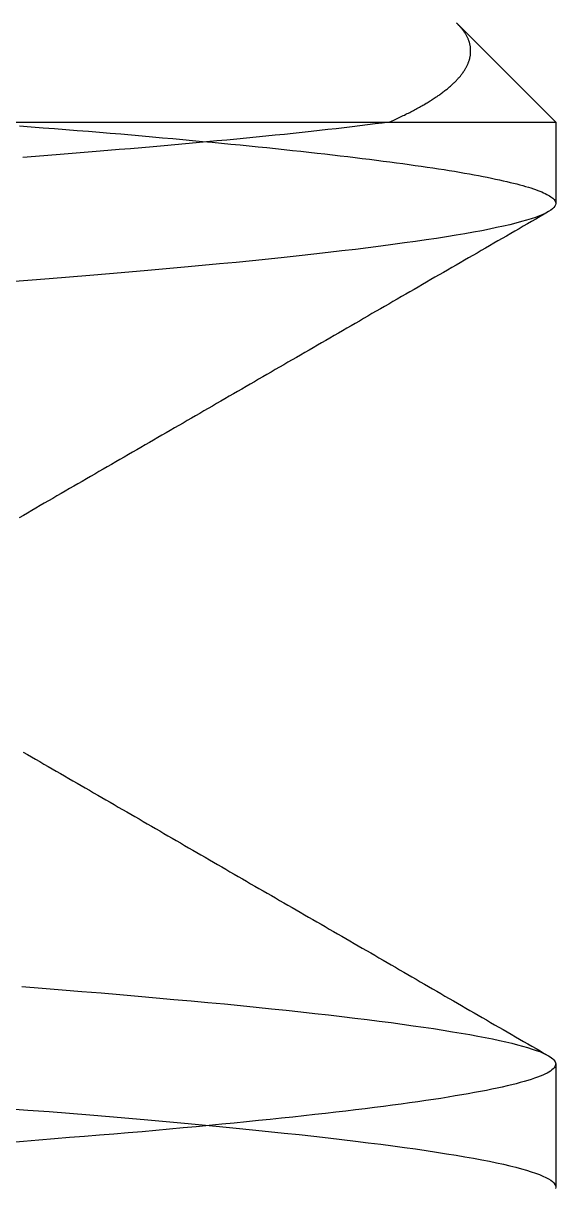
# Model space of a CAD drawing. Header units: millimetres. Extents: x 0 to 36.4, y -3.4 to 62.
# Drawn here: x 35.534 to 35.916, y 59.53 to 60.365 of the extents above; entities that cross this region are included whole.
import ezdxf

# ---------------------------------------------------------------- set-up
doc = ezdxf.new("R2010")
doc.units = ezdxf.units.MM

msp = doc.modelspace()

# ---------------------------------------------------------------- linework, layer by layer
at = {"color": 7, "linetype": 'Continuous'}
for p, q in [((35.8449, 60.3649), (35.8444, 60.3653)), ((35.8449, 60.3649), (35.84602, 60.36377)), ((35.8453, 60.3645), (35.8449, 60.3649)), ((35.8457, 60.364), (35.8453, 60.3645)), ((35.8461, 60.3636), (35.8457, 60.364)), ((35.84602, 60.36377), (35.9156, 60.2942)), ((35.8465, 60.3632), (35.8461, 60.3636)), ((35.8469, 60.3627), (35.8465, 60.3632)), ((35.8473, 60.3623), (35.8469, 60.3627)), ((35.8477, 60.3619), (35.8473, 60.3623)), ((35.848, 60.3614), (35.8477, 60.3619)), ((35.8484, 60.361), (35.848, 60.3614)), ((35.8487, 60.3606), (35.8484, 60.361)), ((35.849, 60.3601), (35.8487, 60.3606)), ((35.8494, 60.3597), (35.849, 60.3601)), ((35.8497, 60.3593), (35.8494, 60.3597)), ((35.85, 60.3589), (35.8497, 60.3593)), ((35.8503, 60.3584), (35.85, 60.3589)), ((35.8506, 60.358), (35.8503, 60.3584)), ((35.8508, 60.3576), (35.8506, 60.358)), ((35.8511, 60.3571), (35.8508, 60.3576)), ((35.8513, 60.3567), (35.8511, 60.3571)), ((35.8516, 60.3563), (35.8513, 60.3567)), ((35.8518, 60.3558), (35.8516, 60.3563)), ((35.852, 60.3554), (35.8518, 60.3558)), ((35.8523, 60.355), (35.852, 60.3554)), ((35.8525, 60.3545), (35.8523, 60.355)), ((35.8527, 60.3541), (35.8525, 60.3545)), ((35.8529, 60.3537), (35.8527, 60.3541)), ((35.853, 60.3532), (35.8529, 60.3537)), ((35.8532, 60.3528), (35.853, 60.3532)), ((35.8534, 60.3524), (35.8532, 60.3528)), ((35.8535, 60.3519), (35.8534, 60.3524)), ((35.8537, 60.3515), (35.8535, 60.3519)), ((35.8538, 60.3511), (35.8537, 60.3515)), ((35.8539, 60.3506), (35.8538, 60.3511)), ((35.854, 60.3502), (35.8539, 60.3506)), ((35.8541, 60.3498), (35.854, 60.3502)), ((35.8542, 60.3493), (35.8541, 60.3498)), ((35.8543, 60.3489), (35.8542, 60.3493)), ((35.8544, 60.3485), (35.8543, 60.3489)), ((35.8544, 60.348), (35.8544, 60.3485)), ((35.8545, 60.3476), (35.8544, 60.348)), ((35.8544, 60.3419), (35.8545, 60.3424)), ((35.8545, 60.3472), (35.8545, 60.3476)), ((35.8546, 60.3467), (35.8545, 60.3472)), ((35.8545, 60.3428), (35.8546, 60.3432)), ((35.8545, 60.3424), (35.8545, 60.3428)), ((35.8546, 60.3463), (35.8546, 60.3467)), ((35.8546, 60.3459), (35.8546, 60.3463)), ((35.8546, 60.3454), (35.8546, 60.3459)), ((35.8546, 60.345), (35.8546, 60.3454)), ((35.8546, 60.3446), (35.8546, 60.345)), ((35.8546, 60.3441), (35.8546, 60.3446)), ((35.8546, 60.3437), (35.8546, 60.3441)), ((35.8546, 60.3432), (35.8546, 60.3437)), ((35.8515, 60.3335), (35.8517, 60.3339)), ((35.8517, 60.3339), (35.8519, 60.3344)), ((35.8519, 60.3344), (35.8521, 60.3348)), ((35.8521, 60.3348), (35.8524, 60.3353)), ((35.8524, 60.3353), (35.8526, 60.3357)), ((35.8526, 60.3357), (35.8527, 60.3362)), ((35.8527, 60.3362), (35.8529, 60.3366)), ((35.8529, 60.3366), (35.8531, 60.3371)), ((35.8531, 60.3371), (35.8533, 60.3375)), ((35.8533, 60.3375), (35.8534, 60.338)), ((35.8534, 60.338), (35.8536, 60.3384)), ((35.8536, 60.3384), (35.8537, 60.3388)), ((35.8537, 60.3388), (35.8538, 60.3393)), ((35.8538, 60.3393), (35.8539, 60.3397)), ((35.8539, 60.3397), (35.854, 60.3402)), ((35.854, 60.3402), (35.8541, 60.3406)), ((35.8541, 60.3406), (35.8542, 60.341)), ((35.8542, 60.341), (35.8543, 60.3415)), ((35.8543, 60.3415), (35.8544, 60.3419)), ((35.8452, 60.325), (35.8456, 60.3254)), ((35.8456, 60.3254), (35.846, 60.3259)), ((35.846, 60.3259), (35.8464, 60.3263)), ((35.8464, 60.3263), (35.8468, 60.3268)), ((35.8468, 60.3268), (35.8472, 60.3272)), ((35.8472, 60.3272), (35.8475, 60.3277)), ((35.8475, 60.3277), (35.8479, 60.3281)), ((35.8479, 60.3281), (35.8482, 60.3286)), ((35.8482, 60.3286), (35.8486, 60.329)), ((35.8486, 60.329), (35.8489, 60.3295)), ((35.8489, 60.3295), (35.8492, 60.3299)), ((35.8492, 60.3299), (35.8495, 60.3304)), ((35.8495, 60.3304), (35.8498, 60.3308)), ((35.8498, 60.3308), (35.8501, 60.3313)), ((35.8501, 60.3313), (35.8504, 60.3317)), ((35.8504, 60.3317), (35.8507, 60.3322)), ((35.8507, 60.3322), (35.851, 60.3326)), ((35.851, 60.3326), (35.8512, 60.3331)), ((35.8512, 60.3331), (35.8515, 60.3335)), ((35.8362, 60.3168), (35.8368, 60.3173)), ((35.8368, 60.3173), (35.8373, 60.3177)), ((35.8373, 60.3177), (35.8379, 60.3182)), ((35.8379, 60.3182), (35.8385, 60.3186)), ((35.8385, 60.3186), (35.839, 60.3191)), ((35.839, 60.3191), (35.8395, 60.3196)), ((35.8395, 60.3196), (35.8401, 60.32)), ((35.8401, 60.32), (35.8406, 60.3205)), ((35.8406, 60.3205), (35.8411, 60.3209)), ((35.8411, 60.3209), (35.8416, 60.3214)), ((35.8416, 60.3214), (35.8421, 60.3218)), ((35.8421, 60.3218), (35.8425, 60.3223)), ((35.8425, 60.3223), (35.843, 60.3227)), ((35.843, 60.3227), (35.8435, 60.3232)), ((35.8435, 60.3232), (35.8439, 60.3236)), ((35.8439, 60.3236), (35.8444, 60.3241)), ((35.8444, 60.3241), (35.8448, 60.3245)), ((35.8448, 60.3245), (35.8452, 60.325)), ((35.8242, 60.3086), (35.8249, 60.309)), ((35.8249, 60.309), (35.8256, 60.3095)), ((35.8256, 60.3095), (35.8264, 60.31)), ((35.8264, 60.31), (35.8271, 60.3104)), ((35.8271, 60.3104), (35.8278, 60.3109)), ((35.8278, 60.3109), (35.8285, 60.3113)), ((35.8285, 60.3113), (35.8292, 60.3118)), ((35.8292, 60.3118), (35.8299, 60.3123)), ((35.8299, 60.3123), (35.8305, 60.3127)), ((35.8305, 60.3127), (35.8312, 60.3132)), ((35.8312, 60.3132), (35.8319, 60.3136)), ((35.8319, 60.3136), (35.8325, 60.3141)), ((35.8325, 60.3141), (35.8331, 60.3145)), ((35.8331, 60.3145), (35.8338, 60.315)), ((35.8338, 60.315), (35.8344, 60.3155)), ((35.8344, 60.3155), (35.835, 60.3159)), ((35.835, 60.3159), (35.8356, 60.3164)), ((35.8356, 60.3164), (35.8362, 60.3168)), ((35.8091, 60.3003), (35.81, 60.3007)), ((35.81, 60.3007), (35.8109, 60.3012)), ((35.8109, 60.3012), (35.8118, 60.3017)), ((35.8118, 60.3017), (35.8127, 60.3021)), ((35.8127, 60.3021), (35.8136, 60.3026)), ((35.8136, 60.3026), (35.8144, 60.303)), ((35.8144, 60.303), (35.8153, 60.3035)), ((35.8153, 60.3035), (35.8161, 60.304)), ((35.8161, 60.304), (35.817, 60.3044)), ((35.817, 60.3044), (35.8178, 60.3049)), ((35.8178, 60.3049), (35.8186, 60.3054)), ((35.8186, 60.3054), (35.8195, 60.3058)), ((35.8195, 60.3058), (35.8203, 60.3063)), ((35.8203, 60.3063), (35.8211, 60.3067)), ((35.8211, 60.3067), (35.8218, 60.3072)), ((35.8218, 60.3072), (35.8226, 60.3077)), ((35.8226, 60.3077), (35.8234, 60.3081)), ((35.8234, 60.3081), (35.8242, 60.3086)), ((35.4965, 60.2942), (35.79627, 60.2942)), ((35.7806, 60.2922), (35.7752, 60.2915)), ((35.786, 60.2929), (35.7806, 60.2922)), ((35.7912, 60.2935), (35.786, 60.2929)), ((35.7963, 60.2942), (35.7912, 60.2935)), ((35.79627, 60.2942), (35.9156, 60.2942)), ((35.7963, 60.2942), (35.7973, 60.2947)), ((35.7973, 60.2947), (35.7983, 60.2951)), ((35.7983, 60.2951), (35.7994, 60.2956)), ((35.7994, 60.2956), (35.8004, 60.2961)), ((35.8004, 60.2961), (35.8014, 60.2965)), ((35.8014, 60.2965), (35.8024, 60.297)), ((35.8024, 60.297), (35.8034, 60.2975)), ((35.8034, 60.2975), (35.8043, 60.2979)), ((35.8043, 60.2979), (35.8053, 60.2984)), ((35.8053, 60.2984), (35.8063, 60.2989)), ((35.8063, 60.2989), (35.8072, 60.2993)), ((35.8072, 60.2993), (35.8081, 60.2998)), ((35.8081, 60.2998), (35.8091, 60.3003)), ((35.9156, 60.2942), (35.9156, 60.2359)), ((35.5311, 60.2916), (35.5395, 60.2909)), ((35.5395, 60.2909), (35.5479, 60.2902)), ((35.5479, 60.2902), (35.5561, 60.2896)), ((35.5561, 60.2896), (35.5643, 60.2889)), ((35.5643, 60.2889), (35.5724, 60.2883)), ((35.5724, 60.2883), (35.5804, 60.2876)), ((35.5804, 60.2876), (35.5883, 60.287)), ((35.5883, 60.287), (35.5961, 60.2863)), ((35.5961, 60.2863), (35.6038, 60.2857)), ((35.6038, 60.2857), (35.6114, 60.285)), ((35.6114, 60.285), (35.6189, 60.2843)), ((35.6189, 60.2843), (35.6264, 60.2837)), ((35.6264, 60.2837), (35.6337, 60.283)), ((35.7077, 60.2841), (35.7008, 60.2834)), ((35.7144, 60.2848), (35.7077, 60.2841)), ((35.721, 60.2854), (35.7144, 60.2848)), ((35.7274, 60.2861), (35.721, 60.2854)), ((35.7338, 60.2868), (35.7274, 60.2861)), ((35.7401, 60.2875), (35.7338, 60.2868)), ((35.7462, 60.2882), (35.7401, 60.2875)), ((35.7522, 60.2888), (35.7462, 60.2882)), ((35.7581, 60.2895), (35.7522, 60.2888)), ((35.7639, 60.2902), (35.7581, 60.2895)), ((35.7696, 60.2909), (35.7639, 60.2902)), ((35.7752, 60.2915), (35.7696, 60.2909)), ((35.6188, 60.2758), (35.6107, 60.2751)), ((35.6268, 60.2765), (35.6188, 60.2758)), ((35.6347, 60.2772), (35.6268, 60.2765)), ((35.6337, 60.283), (35.641, 60.2824)), ((35.6425, 60.2779), (35.6347, 60.2772)), ((35.641, 60.2824), (35.6482, 60.2817)), ((35.6501, 60.2786), (35.6425, 60.2779)), ((35.6482, 60.2817), (35.6552, 60.2811)), ((35.6577, 60.2793), (35.6501, 60.2786)), ((35.6552, 60.2811), (35.6622, 60.2804)), ((35.6652, 60.28), (35.6577, 60.2793)), ((35.6622, 60.2804), (35.6691, 60.2798)), ((35.6725, 60.2807), (35.6652, 60.28)), ((35.6691, 60.2798), (35.6759, 60.2791)), ((35.6798, 60.2813), (35.6725, 60.2807)), ((35.6759, 60.2791), (35.6826, 60.2785)), ((35.6869, 60.282), (35.6798, 60.2813)), ((35.6826, 60.2785), (35.6892, 60.2778)), ((35.6939, 60.2827), (35.6869, 60.282)), ((35.6892, 60.2778), (35.6957, 60.2772)), ((35.7008, 60.2834), (35.6939, 60.2827)), ((35.6957, 60.2772), (35.7021, 60.2765)), ((35.7021, 60.2765), (35.7085, 60.2759)), ((35.7085, 60.2759), (35.7147, 60.2752)), ((35.5424, 60.2696), (35.5335, 60.2689)), ((35.5513, 60.2703), (35.5424, 60.2696)), ((35.5601, 60.271), (35.5513, 60.2703)), ((35.5688, 60.2717), (35.5601, 60.271)), ((35.5774, 60.2724), (35.5688, 60.2717)), ((35.5859, 60.2731), (35.5774, 60.2724)), ((35.5943, 60.2738), (35.5859, 60.2731)), ((35.6025, 60.2745), (35.5943, 60.2738)), ((35.6107, 60.2751), (35.6025, 60.2745)), ((35.7147, 60.2752), (35.7208, 60.2746)), ((35.7208, 60.2746), (35.7269, 60.2739)), ((35.7269, 60.2739), (35.7328, 60.2733)), ((35.7328, 60.2733), (35.7386, 60.2727)), ((35.7386, 60.2727), (35.7444, 60.272)), ((35.7444, 60.272), (35.7501, 60.2714)), ((35.7501, 60.2714), (35.7556, 60.2707)), ((35.7556, 60.2707), (35.7611, 60.2701)), ((35.7611, 60.2701), (35.7665, 60.2695)), ((35.7665, 60.2695), (35.7717, 60.2688)), ((35.7717, 60.2688), (35.7769, 60.2682)), ((35.7769, 60.2682), (35.782, 60.2676)), ((35.782, 60.2676), (35.787, 60.2669)), ((35.787, 60.2669), (35.7919, 60.2663)), ((35.7919, 60.2663), (35.7967, 60.2657)), ((35.7967, 60.2657), (35.8014, 60.2651)), ((35.8014, 60.2651), (35.806, 60.2644)), ((35.806, 60.2644), (35.8105, 60.2638)), ((35.8105, 60.2638), (35.8149, 60.2632)), ((35.8149, 60.2632), (35.8192, 60.2626)), ((35.8192, 60.2626), (35.8234, 60.2619)), ((35.8234, 60.2619), (35.8275, 60.2613)), ((35.8275, 60.2613), (35.8316, 60.2607)), ((35.8316, 60.2607), (35.8355, 60.2601)), ((35.8355, 60.2601), (35.8393, 60.2595)), ((35.8393, 60.2595), (35.8431, 60.2589)), ((35.8431, 60.2589), (35.8467, 60.2582)), ((35.8467, 60.2582), (35.8502, 60.2576)), ((35.8502, 60.2576), (35.8537, 60.257)), ((35.8537, 60.257), (35.857, 60.2564)), ((35.857, 60.2564), (35.8603, 60.2558)), ((35.8603, 60.2558), (35.8635, 60.2552)), ((35.8635, 60.2552), (35.8665, 60.2546)), ((35.8665, 60.2546), (35.8695, 60.254)), ((35.8695, 60.254), (35.8724, 60.2534)), ((35.8724, 60.2534), (35.8752, 60.2528)), ((35.8752, 60.2528), (35.8779, 60.2522)), ((35.8779, 60.2522), (35.8805, 60.2516)), ((35.8805, 60.2516), (35.8829, 60.251)), ((35.8829, 60.251), (35.8854, 60.2504)), ((35.8854, 60.2504), (35.8877, 60.2499)), ((35.8877, 60.2499), (35.8899, 60.2493)), ((35.8899, 60.2493), (35.892, 60.2487)), ((35.892, 60.2487), (35.894, 60.2481)), ((35.894, 60.2481), (35.896, 60.2475)), ((35.896, 60.2475), (35.8978, 60.247)), ((35.8978, 60.247), (35.8996, 60.2464)), ((35.8996, 60.2464), (35.9012, 60.2458)), ((35.9012, 60.2458), (35.9028, 60.2452)), ((35.9028, 60.2452), (35.9043, 60.2447)), ((35.9043, 60.2447), (35.9057, 60.2441)), ((35.9057, 60.2441), (35.9069, 60.2435)), ((35.9069, 60.2435), (35.9081, 60.243)), ((35.9081, 60.243), (35.9093, 60.2424)), ((35.9093, 60.2424), (35.9103, 60.2419)), ((35.9103, 60.2419), (35.9112, 60.2413)), ((35.9112, 60.2413), (35.912, 60.2407)), ((35.912, 60.2407), (35.9128, 60.2402)), ((35.9128, 60.2402), (35.9135, 60.2396)), ((35.9135, 60.2396), (35.914, 60.2391)), ((35.914, 60.2391), (35.9145, 60.2386)), ((35.915, 60.2339), (35.9143, 60.2329)), ((35.9145, 60.2386), (35.9149, 60.238)), ((35.9149, 60.238), (35.9152, 60.2375)), ((35.9155, 60.2349), (35.915, 60.2339)), ((35.9152, 60.2375), (35.9154, 60.2369)), ((35.9154, 60.2369), (35.9156, 60.2364)), ((35.9156, 60.2359), (35.9155, 60.2349)), ((35.9156, 60.2364), (35.9156, 60.2359)), ((35.9011, 60.2259), (35.8981, 60.2249)), ((35.9039, 60.2269), (35.9011, 60.2259)), ((35.9044, 60.2265), (35.9014, 60.2247)), ((35.9064, 60.2279), (35.9039, 60.2269)), ((35.9074, 60.2282), (35.9044, 60.2265)), ((35.9086, 60.229), (35.9064, 60.2279)), ((35.9104, 60.23), (35.9074, 60.2282)), ((35.9104, 60.23), (35.9086, 60.229)), ((35.912, 60.231), (35.9104, 60.23)), ((35.9133, 60.232), (35.912, 60.231)), ((35.9143, 60.2329), (35.9133, 60.232)), ((35.868, 60.2174), (35.8625, 60.2163)), ((35.8732, 60.2185), (35.868, 60.2174)), ((35.8781, 60.2196), (35.8732, 60.2185)), ((35.8827, 60.2206), (35.8781, 60.2196)), ((35.887, 60.2217), (35.8827, 60.2206)), ((35.8893, 60.2177), (35.8863, 60.216)), ((35.891, 60.2228), (35.887, 60.2217)), ((35.8923, 60.2195), (35.8893, 60.2177)), ((35.8947, 60.2238), (35.891, 60.2228)), ((35.8953, 60.2212), (35.8923, 60.2195)), ((35.8981, 60.2249), (35.8947, 60.2238)), ((35.8983, 60.223), (35.8953, 60.2212)), ((35.9014, 60.2247), (35.8983, 60.223)), ((35.8151, 60.2086), (35.8071, 60.2075)), ((35.8228, 60.2097), (35.8151, 60.2086)), ((35.8302, 60.2108), (35.8228, 60.2097)), ((35.8373, 60.2119), (35.8302, 60.2108)), ((35.8441, 60.213), (35.8373, 60.2119)), ((35.8505, 60.2141), (35.8441, 60.213)), ((35.8567, 60.2152), (35.8505, 60.2141)), ((35.8625, 60.2163), (35.8567, 60.2152)), ((35.8742, 60.209), (35.8712, 60.2073)), ((35.8773, 60.2108), (35.8742, 60.209)), ((35.8803, 60.2125), (35.8773, 60.2108)), ((35.8833, 60.2143), (35.8803, 60.2125)), ((35.8863, 60.216), (35.8833, 60.2143)), ((35.7524, 60.2006), (35.7421, 60.1995)), ((35.7623, 60.2018), (35.7524, 60.2006)), ((35.7719, 60.2029), (35.7623, 60.2018)), ((35.7811, 60.2041), (35.7719, 60.2029)), ((35.7901, 60.2052), (35.7811, 60.2041)), ((35.7987, 60.2063), (35.7901, 60.2052)), ((35.8071, 60.2075), (35.7987, 60.2063)), ((35.8592, 60.2003), (35.8562, 60.1986)), ((35.8622, 60.2021), (35.8592, 60.2003)), ((35.8652, 60.2038), (35.8622, 60.2021)), ((35.8682, 60.2055), (35.8652, 60.2038)), ((35.8712, 60.2073), (35.8682, 60.2055)), ((35.6744, 60.1925), (35.662, 60.1913)), ((35.6864, 60.1936), (35.6744, 60.1925)), ((35.6982, 60.1948), (35.6864, 60.1936)), ((35.7096, 60.196), (35.6982, 60.1948)), ((35.7208, 60.1971), (35.7096, 60.196)), ((35.7316, 60.1983), (35.7208, 60.1971)), ((35.7421, 60.1995), (35.7316, 60.1983)), ((35.8471, 60.1933), (35.8441, 60.1916)), ((35.8501, 60.1951), (35.8471, 60.1933)), ((35.8531, 60.1968), (35.8501, 60.1951)), ((35.8562, 60.1986), (35.8531, 60.1968)), ((35.5814, 60.1842), (35.5669, 60.183)), ((35.5956, 60.1854), (35.5814, 60.1842)), ((35.6095, 60.1866), (35.5956, 60.1854)), ((35.623, 60.1877), (35.6095, 60.1866)), ((35.6363, 60.1889), (35.623, 60.1877)), ((35.6493, 60.1901), (35.6363, 60.1889)), ((35.662, 60.1913), (35.6493, 60.1901)), ((35.8321, 60.1846), (35.829, 60.1829)), ((35.8351, 60.1864), (35.8321, 60.1846)), ((35.8381, 60.1881), (35.8351, 60.1864)), ((35.8411, 60.1899), (35.8381, 60.1881)), ((35.8441, 60.1916), (35.8411, 60.1899)), ((35.5371, 60.1806), (35.5218, 60.1794)), ((35.5522, 60.1818), (35.5371, 60.1806)), ((35.5669, 60.183), (35.5522, 60.1818)), ((35.817, 60.1759), (35.814, 60.1742)), ((35.82, 60.1777), (35.817, 60.1759)), ((35.823, 60.1794), (35.82, 60.1777)), ((35.826, 60.1812), (35.823, 60.1794)), ((35.829, 60.1829), (35.826, 60.1812)), ((35.8019, 60.1672), (35.7989, 60.1655)), ((35.8049, 60.169), (35.8019, 60.1672)), ((35.808, 60.1707), (35.8049, 60.169)), ((35.811, 60.1724), (35.808, 60.1707)), ((35.814, 60.1742), (35.811, 60.1724)), ((35.7869, 60.1585), (35.7838, 60.1568)), ((35.7899, 60.1602), (35.7869, 60.1585)), ((35.7929, 60.162), (35.7899, 60.1602)), ((35.7959, 60.1637), (35.7929, 60.162)), ((35.7989, 60.1655), (35.7959, 60.1637)), ((35.7748, 60.1515), (35.7718, 60.1498)), ((35.7778, 60.1533), (35.7748, 60.1515)), ((35.7808, 60.155), (35.7778, 60.1533)), ((35.7838, 60.1568), (35.7808, 60.155)), ((35.7597, 60.1428), (35.7567, 60.1411)), ((35.7628, 60.1446), (35.7597, 60.1428)), ((35.7658, 60.1463), (35.7628, 60.1446)), ((35.7688, 60.148), (35.7658, 60.1463)), ((35.7718, 60.1498), (35.7688, 60.148)), ((35.7447, 60.1341), (35.7417, 60.1324)), ((35.7477, 60.1358), (35.7447, 60.1341)), ((35.7507, 60.1376), (35.7477, 60.1358)), ((35.7537, 60.1393), (35.7507, 60.1376)), ((35.7567, 60.1411), (35.7537, 60.1393)), ((35.7296, 60.1254), (35.7266, 60.1236)), ((35.7326, 60.1271), (35.7296, 60.1254)), ((35.7356, 60.1289), (35.7326, 60.1271)), ((35.7387, 60.1306), (35.7356, 60.1289)), ((35.7417, 60.1324), (35.7387, 60.1306)), ((35.7145, 60.1167), (35.7115, 60.1149)), ((35.7176, 60.1184), (35.7145, 60.1167)), ((35.7206, 60.1202), (35.7176, 60.1184)), ((35.7236, 60.1219), (35.7206, 60.1202)), ((35.7266, 60.1236), (35.7236, 60.1219)), ((35.7025, 60.1097), (35.6995, 60.108)), ((35.7055, 60.1114), (35.7025, 60.1097)), ((35.7085, 60.1132), (35.7055, 60.1114)), ((35.7115, 60.1149), (35.7085, 60.1132)), ((35.6874, 60.101), (35.6844, 60.0992)), ((35.6904, 60.1027), (35.6874, 60.101)), ((35.6935, 60.1045), (35.6904, 60.1027)), ((35.6965, 60.1062), (35.6935, 60.1045)), ((35.6995, 60.108), (35.6965, 60.1062)), ((35.6724, 60.0923), (35.6694, 60.0905)), ((35.6754, 60.094), (35.6724, 60.0923)), ((35.6784, 60.0958), (35.6754, 60.094)), ((35.6814, 60.0975), (35.6784, 60.0958)), ((35.6844, 60.0992), (35.6814, 60.0975)), ((35.6573, 60.0836), (35.6543, 60.0818)), ((35.6603, 60.0853), (35.6573, 60.0836)), ((35.6633, 60.087), (35.6603, 60.0853)), ((35.6663, 60.0888), (35.6633, 60.087)), ((35.6694, 60.0905), (35.6663, 60.0888)), ((35.6422, 60.0748), (35.6392, 60.0731)), ((35.6453, 60.0766), (35.6422, 60.0748)), ((35.6483, 60.0783), (35.6453, 60.0766)), ((35.6513, 60.0801), (35.6483, 60.0783)), ((35.6543, 60.0818), (35.6513, 60.0801)), ((35.6302, 60.0679), (35.6272, 60.0661)), ((35.6332, 60.0696), (35.6302, 60.0679)), ((35.6362, 60.0714), (35.6332, 60.0696)), ((35.6392, 60.0731), (35.6362, 60.0714)), ((35.6151, 60.0592), (35.6121, 60.0574)), ((35.6181, 60.0609), (35.6151, 60.0592)), ((35.6211, 60.0626), (35.6181, 60.0609)), ((35.6242, 60.0644), (35.6211, 60.0626)), ((35.6272, 60.0661), (35.6242, 60.0644)), ((35.6001, 60.0504), (35.597, 60.0487)), ((35.6031, 60.0522), (35.6001, 60.0504)), ((35.6061, 60.0539), (35.6031, 60.0522)), ((35.6091, 60.0557), (35.6061, 60.0539)), ((35.6121, 60.0574), (35.6091, 60.0557)), ((35.585, 60.0417), (35.582, 60.04)), ((35.588, 60.0435), (35.585, 60.0417)), ((35.591, 60.0452), (35.588, 60.0435)), ((35.594, 60.047), (35.591, 60.0452)), ((35.597, 60.0487), (35.594, 60.047)), ((35.5729, 60.0348), (35.5699, 60.033)), ((35.576, 60.0365), (35.5729, 60.0348)), ((35.579, 60.0382), (35.576, 60.0365)), ((35.582, 60.04), (35.579, 60.0382)), ((35.5579, 60.026), (35.5549, 60.0243)), ((35.5609, 60.0278), (35.5579, 60.026)), ((35.5639, 60.0295), (35.5609, 60.0278)), ((35.5669, 60.0313), (35.5639, 60.0295)), ((35.5699, 60.033), (35.5669, 60.0313)), ((35.5428, 60.0173), (35.5398, 60.0156)), ((35.5458, 60.0191), (35.5428, 60.0173)), ((35.5488, 60.0208), (35.5458, 60.0191)), ((35.5519, 60.0226), (35.5488, 60.0208)), ((35.5549, 60.0243), (35.5519, 60.0226)), ((35.5338, 60.0121), (35.5308, 60.0104)), ((35.5368, 60.0138), (35.5338, 60.0121)), ((35.5398, 60.0156), (35.5368, 60.0138)), ((35.5337, 59.8423), (35.5367, 59.8406)), ((35.5367, 59.8406), (35.5396, 59.8389)), ((35.5396, 59.8389), (35.5426, 59.8372)), ((35.5426, 59.8372), (35.5456, 59.8355)), ((35.5456, 59.8355), (35.5485, 59.8337)), ((35.5485, 59.8337), (35.5515, 59.832)), ((35.5515, 59.832), (35.5545, 59.8303)), ((35.5545, 59.8303), (35.5574, 59.8286)), ((35.5574, 59.8286), (35.5604, 59.8269)), ((35.5604, 59.8269), (35.5634, 59.8252)), ((35.5634, 59.8252), (35.5663, 59.8234)), ((35.5663, 59.8234), (35.5693, 59.8217)), ((35.5693, 59.8217), (35.5723, 59.82)), ((35.5723, 59.82), (35.5752, 59.8183)), ((35.5752, 59.8183), (35.5782, 59.8166)), ((35.5782, 59.8166), (35.5812, 59.8149)), ((35.5812, 59.8149), (35.5841, 59.8131)), ((35.5841, 59.8131), (35.5871, 59.8114)), ((35.5871, 59.8114), (35.5901, 59.8097)), ((35.5901, 59.8097), (35.593, 59.808)), ((35.593, 59.808), (35.596, 59.8063)), ((35.596, 59.8063), (35.599, 59.8046)), ((35.599, 59.8046), (35.6019, 59.8028)), ((35.6019, 59.8028), (35.6049, 59.8011)), ((35.6049, 59.8011), (35.6079, 59.7994)), ((35.6079, 59.7994), (35.6108, 59.7977)), ((35.6108, 59.7977), (35.6138, 59.796)), ((35.6138, 59.796), (35.6168, 59.7943)), ((35.6168, 59.7943), (35.6197, 59.7926)), ((35.6197, 59.7926), (35.6227, 59.7908)), ((35.6227, 59.7908), (35.6256, 59.7891)), ((35.6256, 59.7891), (35.6286, 59.7874)), ((35.6286, 59.7874), (35.6316, 59.7857)), ((35.6316, 59.7857), (35.6345, 59.784)), ((35.6345, 59.784), (35.6375, 59.7823)), ((35.6375, 59.7823), (35.6405, 59.7805)), ((35.6405, 59.7805), (35.6434, 59.7788)), ((35.6434, 59.7788), (35.6464, 59.7771)), ((35.6464, 59.7771), (35.6494, 59.7754)), ((35.6494, 59.7754), (35.6523, 59.7737)), ((35.6523, 59.7737), (35.6553, 59.772)), ((35.6553, 59.772), (35.6583, 59.7702)), ((35.6583, 59.7702), (35.6612, 59.7685)), ((35.6612, 59.7685), (35.6642, 59.7668)), ((35.6642, 59.7668), (35.6672, 59.7651)), ((35.6672, 59.7651), (35.6701, 59.7634)), ((35.6701, 59.7634), (35.6731, 59.7617)), ((35.6731, 59.7617), (35.6761, 59.76)), ((35.6761, 59.76), (35.679, 59.7582)), ((35.679, 59.7582), (35.682, 59.7565)), ((35.682, 59.7565), (35.685, 59.7548)), ((35.685, 59.7548), (35.6879, 59.7531)), ((35.6879, 59.7531), (35.6909, 59.7514)), ((35.6909, 59.7514), (35.6939, 59.7497)), ((35.6939, 59.7497), (35.6968, 59.7479)), ((35.6968, 59.7479), (35.6998, 59.7462)), ((35.6998, 59.7462), (35.7028, 59.7445)), ((35.7028, 59.7445), (35.7057, 59.7428)), ((35.7057, 59.7428), (35.7087, 59.7411)), ((35.7087, 59.7411), (35.7117, 59.7394)), ((35.7117, 59.7394), (35.7146, 59.7377)), ((35.7146, 59.7377), (35.7176, 59.7359)), ((35.7176, 59.7359), (35.7206, 59.7342)), ((35.7206, 59.7342), (35.7235, 59.7325)), ((35.7235, 59.7325), (35.7265, 59.7308)), ((35.7265, 59.7308), (35.7295, 59.7291)), ((35.7295, 59.7291), (35.7324, 59.7274)), ((35.7324, 59.7274), (35.7354, 59.7256)), ((35.7354, 59.7256), (35.7384, 59.7239)), ((35.7384, 59.7239), (35.7413, 59.7222)), ((35.7413, 59.7222), (35.7443, 59.7205)), ((35.7443, 59.7205), (35.7473, 59.7188)), ((35.7473, 59.7188), (35.7502, 59.7171)), ((35.7502, 59.7171), (35.7532, 59.7153)), ((35.7532, 59.7153), (35.7562, 59.7136)), ((35.7562, 59.7136), (35.7591, 59.7119)), ((35.7591, 59.7119), (35.7621, 59.7102)), ((35.7621, 59.7102), (35.7651, 59.7085)), ((35.7651, 59.7085), (35.768, 59.7068)), ((35.768, 59.7068), (35.771, 59.7051)), ((35.771, 59.7051), (35.774, 59.7033)), ((35.774, 59.7033), (35.7769, 59.7016)), ((35.7769, 59.7016), (35.7799, 59.6999)), ((35.7799, 59.6999), (35.7829, 59.6982)), ((35.7829, 59.6982), (35.7858, 59.6965)), ((35.7858, 59.6965), (35.7888, 59.6948)), ((35.7888, 59.6948), (35.7918, 59.693)), ((35.7918, 59.693), (35.7947, 59.6913)), ((35.7947, 59.6913), (35.7977, 59.6896)), ((35.7977, 59.6896), (35.8006, 59.6879)), ((35.8006, 59.6879), (35.8036, 59.6862)), ((35.8036, 59.6862), (35.8066, 59.6845)), ((35.8066, 59.6845), (35.8095, 59.6828)), ((35.8095, 59.6828), (35.8125, 59.681)), ((35.5328, 59.6741), (35.5474, 59.6729)), ((35.8125, 59.681), (35.8155, 59.6793)), ((35.8155, 59.6793), (35.8184, 59.6776)), ((35.8184, 59.6776), (35.8214, 59.6759)), ((35.8214, 59.6759), (35.8244, 59.6742)), ((35.8244, 59.6742), (35.8273, 59.6725)), ((35.5474, 59.6729), (35.5617, 59.6718)), ((35.5617, 59.6718), (35.5757, 59.6706)), ((35.5757, 59.6706), (35.5895, 59.6695)), ((35.5895, 59.6695), (35.603, 59.6684)), ((35.603, 59.6684), (35.6162, 59.6672)), ((35.6162, 59.6672), (35.6291, 59.6661)), ((35.6291, 59.6661), (35.6418, 59.6649)), ((35.8273, 59.6725), (35.8303, 59.6707)), ((35.8303, 59.6707), (35.8333, 59.669)), ((35.8333, 59.669), (35.8362, 59.6673)), ((35.8362, 59.6673), (35.8392, 59.6656)), ((35.8392, 59.6656), (35.8422, 59.6639)), ((35.6418, 59.6649), (35.6541, 59.6638)), ((35.6541, 59.6638), (35.6662, 59.6627)), ((35.6662, 59.6627), (35.678, 59.6616)), ((35.678, 59.6616), (35.6896, 59.6604)), ((35.6896, 59.6604), (35.7008, 59.6593)), ((35.7008, 59.6593), (35.7118, 59.6582)), ((35.7118, 59.6582), (35.7224, 59.6571)), ((35.8422, 59.6639), (35.8451, 59.6622)), ((35.8451, 59.6622), (35.8481, 59.6604)), ((35.8481, 59.6604), (35.8511, 59.6587)), ((35.8511, 59.6587), (35.854, 59.657)), ((35.7224, 59.6571), (35.7328, 59.6559)), ((35.7328, 59.6559), (35.7429, 59.6548)), ((35.7429, 59.6548), (35.7527, 59.6537)), ((35.7527, 59.6537), (35.7623, 59.6526)), ((35.7623, 59.6526), (35.7715, 59.6515)), ((35.7715, 59.6515), (35.7804, 59.6504)), ((35.7804, 59.6504), (35.7891, 59.6493)), ((35.7891, 59.6493), (35.7975, 59.6482)), ((35.854, 59.657), (35.857, 59.6553)), ((35.857, 59.6553), (35.86, 59.6536)), ((35.86, 59.6536), (35.8629, 59.6519)), ((35.8629, 59.6519), (35.8659, 59.6502)), ((35.8659, 59.6502), (35.8689, 59.6484)), ((35.7975, 59.6482), (35.8055, 59.6471)), ((35.8055, 59.6471), (35.8133, 59.646)), ((35.8133, 59.646), (35.8208, 59.645)), ((35.8208, 59.645), (35.828, 59.6439)), ((35.828, 59.6439), (35.8349, 59.6428)), ((35.8349, 59.6428), (35.8415, 59.6417)), ((35.8415, 59.6417), (35.8479, 59.6407)), ((35.8479, 59.6407), (35.8539, 59.6396)), ((35.8689, 59.6484), (35.8718, 59.6467)), ((35.8718, 59.6467), (35.8748, 59.645)), ((35.8748, 59.645), (35.8778, 59.6433)), ((35.8778, 59.6433), (35.8807, 59.6416)), ((35.8807, 59.6416), (35.8837, 59.6399)), ((35.8539, 59.6396), (35.8597, 59.6386)), ((35.8597, 59.6386), (35.8651, 59.6375)), ((35.8651, 59.6375), (35.8703, 59.6365)), ((35.8703, 59.6365), (35.8752, 59.6354)), ((35.8752, 59.6354), (35.8798, 59.6344)), ((35.8798, 59.6344), (35.8841, 59.6334)), ((35.8837, 59.6399), (35.8867, 59.6381)), ((35.8841, 59.6334), (35.8882, 59.6324)), ((35.8867, 59.6381), (35.8896, 59.6364)), ((35.8882, 59.6324), (35.8919, 59.6314)), ((35.8896, 59.6364), (35.8926, 59.6347)), ((35.8926, 59.6347), (35.8956, 59.633)), ((35.8956, 59.633), (35.8985, 59.6313)), ((35.8919, 59.6314), (35.8954, 59.6303)), ((35.8954, 59.6303), (35.8986, 59.6293)), ((35.8985, 59.6313), (35.9015, 59.6296)), ((35.8986, 59.6293), (35.9015, 59.6283)), ((35.9015, 59.6296), (35.9045, 59.6279)), ((35.9015, 59.6283), (35.9041, 59.6274)), ((35.9041, 59.6274), (35.9065, 59.6264)), ((35.9045, 59.6279), (35.9074, 59.6261)), ((35.9065, 59.6264), (35.9086, 59.6254)), ((35.9074, 59.6261), (35.9104, 59.6244)), ((35.9086, 59.6254), (35.9104, 59.6244)), ((35.9104, 59.6244), (35.9116, 59.6237)), ((35.9116, 59.6237), (35.9127, 59.6229)), ((35.9127, 59.6229), (35.9135, 59.6222)), ((35.9135, 59.6222), (35.9143, 59.6215)), ((35.9144, 59.6157), (35.9138, 59.615)), ((35.9143, 59.6215), (35.9148, 59.6208)), ((35.915, 59.6165), (35.9144, 59.6157)), ((35.9148, 59.6208), (35.9152, 59.62)), ((35.9153, 59.6172), (35.915, 59.6165)), ((35.9152, 59.62), (35.9155, 59.6193)), ((35.9155, 59.6179), (35.9153, 59.6172)), ((35.9155, 59.6193), (35.9156, 59.6186)), ((35.9156, 59.6186), (35.9155, 59.6179)), ((35.9156, 59.6186), (35.9156, 59.5303)), ((35.8981, 59.6075), (35.8956, 59.6067)), ((35.9004, 59.6083), (35.8981, 59.6075)), ((35.9025, 59.609), (35.9004, 59.6083)), ((35.9045, 59.6098), (35.9025, 59.609)), ((35.9063, 59.6105), (35.9045, 59.6098)), ((35.9079, 59.6113), (35.9063, 59.6105)), ((35.9094, 59.612), (35.9079, 59.6113)), ((35.9107, 59.6128), (35.9094, 59.612)), ((35.9119, 59.6135), (35.9107, 59.6128)), ((35.9129, 59.6143), (35.9119, 59.6135)), ((35.9138, 59.615), (35.9129, 59.6143)), ((35.8617, 59.5988), (35.8574, 59.598)), ((35.8659, 59.5996), (35.8617, 59.5988)), ((35.8698, 59.6004), (35.8659, 59.5996)), ((35.8737, 59.6012), (35.8698, 59.6004)), ((35.8773, 59.602), (35.8737, 59.6012)), ((35.8808, 59.6028), (35.8773, 59.602)), ((35.8841, 59.6036), (35.8808, 59.6028)), ((35.8872, 59.6044), (35.8841, 59.6036)), ((35.8902, 59.6052), (35.8872, 59.6044)), ((35.893, 59.6059), (35.8902, 59.6052)), ((35.8956, 59.6067), (35.893, 59.6059)), ((35.8108, 59.5906), (35.8048, 59.5898)), ((35.8167, 59.5915), (35.8108, 59.5906)), ((35.8224, 59.5923), (35.8167, 59.5915)), ((35.8279, 59.5931), (35.8224, 59.5923)), ((35.8332, 59.5939), (35.8279, 59.5931)), ((35.8384, 59.5948), (35.8332, 59.5939)), ((35.8434, 59.5956), (35.8384, 59.5948)), ((35.8482, 59.5964), (35.8434, 59.5956)), ((35.8529, 59.5972), (35.8482, 59.5964)), ((35.8574, 59.598), (35.8529, 59.5972)), ((35.5218, 59.5867), (35.5371, 59.5855)), ((35.5371, 59.5855), (35.5522, 59.5844)), ((35.5522, 59.5844), (35.5669, 59.5832)), ((35.5669, 59.5832), (35.5814, 59.582)), ((35.5814, 59.582), (35.5956, 59.5808)), ((35.7428, 59.5822), (35.735, 59.5813)), ((35.7504, 59.583), (35.7428, 59.5822)), ((35.7578, 59.5839), (35.7504, 59.583)), ((35.765, 59.5847), (35.7578, 59.5839)), ((35.7721, 59.5856), (35.765, 59.5847)), ((35.7789, 59.5864), (35.7721, 59.5856)), ((35.7857, 59.5873), (35.7789, 59.5864)), ((35.7922, 59.5881), (35.7857, 59.5873)), ((35.7986, 59.5889), (35.7922, 59.5881)), ((35.8048, 59.5898), (35.7986, 59.5889)), ((35.5956, 59.5808), (35.6095, 59.5796)), ((35.6095, 59.5796), (35.623, 59.5784)), ((35.623, 59.5784), (35.6363, 59.5772)), ((35.6363, 59.5772), (35.6493, 59.5761)), ((35.6493, 59.5761), (35.662, 59.5749)), ((35.667, 59.5744), (35.6577, 59.5735)), ((35.662, 59.5749), (35.6744, 59.5737)), ((35.6761, 59.5753), (35.667, 59.5744)), ((35.6744, 59.5737), (35.6864, 59.5725)), ((35.685, 59.5761), (35.6761, 59.5753)), ((35.6938, 59.577), (35.685, 59.5761)), ((35.7024, 59.5779), (35.6938, 59.577)), ((35.7108, 59.5787), (35.7024, 59.5779)), ((35.719, 59.5796), (35.7108, 59.5787)), ((35.7271, 59.5804), (35.719, 59.5796)), ((35.735, 59.5813), (35.7271, 59.5804)), ((35.5669, 59.5657), (35.5561, 59.5648)), ((35.5777, 59.5665), (35.5669, 59.5657)), ((35.5883, 59.5674), (35.5777, 59.5665)), ((35.5987, 59.5683), (35.5883, 59.5674)), ((35.6089, 59.5692), (35.5987, 59.5683)), ((35.619, 59.57), (35.6089, 59.5692)), ((35.6289, 59.5709), (35.619, 59.57)), ((35.6387, 59.5718), (35.6289, 59.5709)), ((35.6483, 59.5727), (35.6387, 59.5718)), ((35.6577, 59.5735), (35.6483, 59.5727)), ((35.6864, 59.5725), (35.6982, 59.5714)), ((35.6982, 59.5714), (35.7096, 59.5702)), ((35.7096, 59.5702), (35.7208, 59.569)), ((35.7208, 59.569), (35.7316, 59.5679)), ((35.7316, 59.5679), (35.7421, 59.5667)), ((35.7421, 59.5667), (35.7524, 59.5656)), ((35.7524, 59.5656), (35.7623, 59.5644)), ((35.5338, 59.563), (35.5224, 59.5621)), ((35.545, 59.5639), (35.5338, 59.563)), ((35.5561, 59.5648), (35.545, 59.5639)), ((35.7623, 59.5644), (35.7719, 59.5633)), ((35.7719, 59.5633), (35.7811, 59.5621)), ((35.7811, 59.5621), (35.7901, 59.561)), ((35.7901, 59.561), (35.7987, 59.5598)), ((35.7987, 59.5598), (35.8071, 59.5587)), ((35.8071, 59.5587), (35.8151, 59.5576)), ((35.8151, 59.5576), (35.8228, 59.5565)), ((35.8228, 59.5565), (35.8302, 59.5553)), ((35.8302, 59.5553), (35.8373, 59.5542)), ((35.8373, 59.5542), (35.8441, 59.5531)), ((35.8441, 59.5531), (35.8505, 59.552)), ((35.8505, 59.552), (35.8567, 59.5509)), ((35.8567, 59.5509), (35.8625, 59.5498)), ((35.8625, 59.5498), (35.868, 59.5488)), ((35.868, 59.5488), (35.8732, 59.5477)), ((35.8732, 59.5477), (35.8781, 59.5466)), ((35.8781, 59.5466), (35.8827, 59.5455)), ((35.8827, 59.5455), (35.887, 59.5445)), ((35.887, 59.5445), (35.891, 59.5434)), ((35.891, 59.5434), (35.8947, 59.5424)), ((35.8947, 59.5424), (35.8981, 59.5413)), ((35.8981, 59.5413), (35.9011, 59.5403)), ((35.9011, 59.5403), (35.9039, 59.5393)), ((35.9039, 59.5393), (35.9064, 59.5382)), ((35.9064, 59.5382), (35.9086, 59.5372)), ((35.9086, 59.5372), (35.9104, 59.5362)), ((35.9104, 59.5362), (35.912, 59.5352)), ((35.912, 59.5352), (35.9133, 59.5342)), ((35.9133, 59.5342), (35.9143, 59.5332)), ((35.9143, 59.5332), (35.915, 59.5322)), ((35.915, 59.5322), (35.9155, 59.5313)), ((35.9155, 59.5313), (35.9156, 59.5303)), ((35.9156, 59.5303), (35.9155, 59.5293))]:
    msp.add_line(p, q, dxfattribs=at)

doc.saveas('drawing.dxf')
